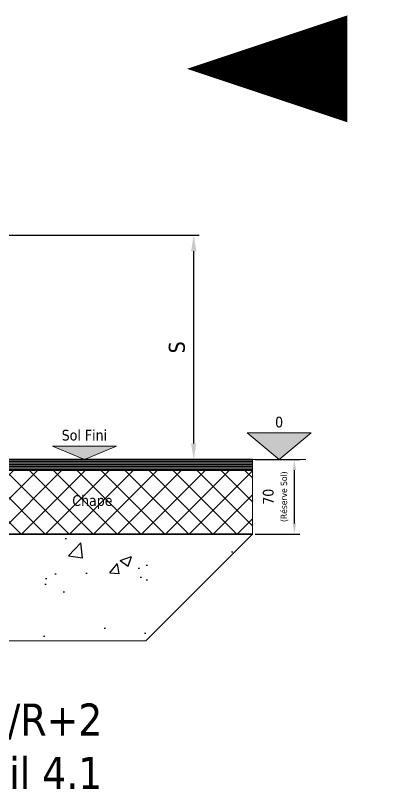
# Model space of a CAD drawing. Header units: millimetres. Extents: x -20000 to 230000, y -17405 to 25402.
# Drawn here: x 123695 to 124056, y -13216 to -12490 of the extents above; entities that cross this region are included whole.
import ezdxf
from ezdxf.enums import TextEntityAlignment as Align

# ---------------------------------------------------------------- set-up
doc = ezdxf.new("R2010")
doc.units = ezdxf.units.MM
doc.header["$PDMODE"] = 35
doc.header["$PDSIZE"] = 0.5
doc.layers.get('0').update_dxf_attribs({"lineweight": 13})
doc.layers.get('Defpoints').update_dxf_attribs({"true_color": 0xc2a584})
for name, color, linetype, lineweight in [('0 - 0 (en cours)', 20, 'Continuous', 13), ('1 - BETON', 251, 'Continuous', 25), ('1 - Béton', 251, 'Continuous', 25), ('1 - Texte', 7, 'Continuous', 13), ('Texte', 7, 'Continuous', 13)]:
    doc.layers.add(name, color=color, linetype=linetype, lineweight=lineweight)
doc.layers.add('0 - Invisible', color=43, linetype='Continuous', lineweight=0, plot=False)
doc.styles.add('Texte Poralu', font='tahomabd.ttf')
doc.dimstyles.new('100 - 1000', dxfattribs={"dimtxt": 15, "dimasz": 15, "dimexe": 5, "dimexo": 2.5, "dimgap": 8, "dimtad": 1, "dimdec": 1, "dimtxsty": 'Texte Poralu', "dimcen": 10, "dimazin": 0, "dimtfac": 1, "dimtdec": 1, "dimtmove": 0, "dimatfit": 3, "dimfxl": 1, "dimarcsym": 0})
doc.dimstyles.new('30 - 1000', dxfattribs={"dimtxt": 10, "dimasz": 10, "dimexe": 5, "dimexo": 2.5, "dimgap": 5, "dimtad": 1, "dimdec": 1, "dimtxsty": 'Texte Poralu', "dimcen": 5, "dimazin": 0, "dimtfac": 1, "dimtdec": 1, "dimtmove": 0, "dimatfit": 3, "dimfxl": 1, "dimarcsym": 0})

# ---------------------------------------------------------------- blocks, each defined once
blk = doc.blocks.new('*U1618')
at = {"layer": '1 - BETON'}
h = blk.add_hatch(dxfattribs=at)
h.set_pattern_fill('CONCRETE', color=256, scale=15, style=0, pattern_type=2)
h.set_pattern_definition([(49.99999999999999, (414.0000000001216, -109.9999999999998), (107.589027390113, -9.412820247389266), [11.25, -123.75]), (355, (414.0000000001216, -109.9999999999998), (-20.81270004195, 112.8288200550018), [9, -99]), (100.4514, (422.9657520001216, -110.7844009999998), (86.77640725710323, 103.415931309143), [9.5610285, -105.1713168]), (46.18420000000002, (414.0000000001216, -79.99999999999976), (160.0861572938467, -24.82785214935271), [16.87499999999967, -185.6249999999974]), (96.6356, (427.3405117501217, -82.06899604999977), (140.1994058323055, 146.1176806350663), [14.3415432, -157.75695]), (351.1842, (414.0000000001216, -79.99999999999976), (140.1992917700441, 146.1177901387987), [13.5, -148.5]), (21, (429.0000000001216, -87.49999999999976), (89.53605781776925, -60.39283359980082), [11.25, -123.75]), (326.0000000000001, (429.0000000001216, -87.49999999999976), (36.49729978823726, 108.772506757028), [9, -99]), (71.4514, (436.4613349501217, -92.53274089999978), (126.0333942872235, 48.37957450649286), [9.5610285, -105.1713168]), (37.50000000000001, (414.0000000001216, -109.9999999999998), (1.8239782975936, 49.93407807469672), [0, -97.8, 0, -100.5, 0, -99.375]), (7.499999999999999, (414.0000000001216, -109.9999999999998), (39.46043061632229, 59.16175678235403), [0, -57.3, 0, -95.55, 0, -37.875]), (327.5, (380.5500000001216, -109.9999999999998), (80.07336542586135, -3.383230760156963), [0, -37.5, 0, -117, 0, -155.25]), (317.5, (365.5500000001216, -109.9999999999998), (87.47792540135794, 15.01574734984766), [0, -48.75, 0, -77.69999999999999, 0, -110.25])])
h.paths.add_polyline_path([(380.0000000001291, -280), (280.0000000001328, -379.9999999999964), (-60.00000000000054, -380), (-60.00000000000034, 0), (1.13686837721616e-13, 0), (1.13686837721616e-13, -280)])
at = {"layer": '0 - Invisible'}
blk.add_lwpolyline([(380.0000000001291, -280), (280.0000000001328, -379.9999999999964), (-60.00000000000767, -380.0000000000034), (-60.00000000000421, -380)], dxfattribs=at)
at = {"layer": '1 - BETON'}
blk.add_lwpolyline([(380.0000000001293, -280), (1.13686837721616e-13, -280), (1.13686837721616e-13, 0), (-60.00000000000034, 0), (-60.00000000000034, 0), (-60.00000000000034, 0), (-60.00000000000054, -380), (-60.00000000000421, -380)], dxfattribs=at)
blk = doc.blocks.new('*U533')
at = {"layer": '1 - Béton'}
h = blk.add_hatch(dxfattribs=at)
h.set_pattern_fill('ANSI31', color=256, scale=0.5, angle=135)
h.set_pattern_definition([(180, (199.9999999999554, -2.273736754431224e-12), (-3.33066907387547e-16, -1.5875), [])])
h.paths.add_polyline_path([(0, 60.00000000000001), (299.9999999999554, 59.99999999999545), (299.9999999999554, 69.99999999999545), (0, 70)])
h = blk.add_hatch(dxfattribs=at)
h.set_pattern_fill('ANSI37', color=256, scale=5)
h.set_pattern_definition([(45, (199.9999999999554, -2.273736754431224e-12), (-11.22532015133644, 11.22532015133644), []), (135, (199.9999999999554, -2.273736754431224e-12), (-11.22532015133644, -11.22532015133644), [])])
h.paths.add_polyline_path([(0, 0), (299.9999999999554, -6.821210263295947e-12), (299.9999999999554, 59.99999999999545), (0, 60)])
h.paths.add_polyline_path([(125.9083277367138, 20.81766286097819), (173.9506380120663, 20.81766286097819), (173.9506380120663, 42.41940899932608), (125.9083277367138, 42.41940899932608)], flags=24)
at = {"layer": '0 - Invisible'}
for points in [[(0, 60.00000000000001), (299.9999999999554, 59.99999999999545), (299.9999999999554, 69.99999999999545), (0, 70), (0, 60.00000000000001)], [(0, 0), (299.9999999999554, -6.821210263295947e-12), (299.9999999999554, 59.99999999999545), (0, 60), (0, 0)]]:
    blk.add_lwpolyline(points, dxfattribs=at)
at = {"layer": '1 - Béton'}
for points in [[(299.9999999999554, 69.99999999999545), (0, 70), (0, 60.00000000000001), (299.9999999999554, 59.99999999999545)], [(299.9999999999554, 59.99999999999545), (0, 60.00000000000001), (0, 0), (299.9999999999554, -6.821210263295947e-12)]]:
    blk.add_lwpolyline(points, dxfattribs=at)
at = {"layer": 'Texte', "insert": (149.9999999999777, 29.99999999999767), "char_height": 10, "attachment_point": 5, "style": 'Texte Poralu'}
blk.add_mtext_dynamic_manual_height_columns('Chape', width=29.38230259003263, gutter_width=50, heights=[0], dxfattribs=at)
blk = doc.blocks.new('*U199')
blk.add_hatch(color=256).paths.add_polyline_path([(25, 0), (55, 25), (-5, 25)])
blk.add_line((0, 0), (50, 0))
blk.add_lwpolyline([(25, 0), (55, 25), (-5, 25), (25, 0)])
at = {"style": 'Texte Poralu'}
blk.add_attdef('HAUTEUR', text='', height=10, dxfattribs=at).set_placement((25, 34.99999999999997), align=Align.MIDDLE_CENTER)
blk = doc.blocks.new('*U200')
blk.add_hatch(color=256).paths.add_polyline_path([(0, 0), (29.99999999999999, 12.5), (-30.00000000000001, 12.5)])
blk.add_lwpolyline([(0, 0), (29.99999999999999, 12.5), (-30.00000000000001, 12.5), (0, 0)])
at = {"layer": 'Texte', "insert": (-7.105427357601002e-15, 17.5), "char_height": 10, "attachment_point": 8, "style": 'Texte Poralu'}
blk.add_mtext('Sol Fini', dxfattribs=at)
blk = doc.blocks.new('*D1605')
at = {"color": 0, "lineweight": -2, "transparency": 16777216}
for p, q in [((123920, -12906.26779066066), (123961.8284928757, -12906.26779066066)), ((123956.8284928757, -12966.26779066065), (123956.8284928757, -12916.26779066066)), ((123920, -12976.26779066065), (123961.8284928757, -12976.26779066065))]:
    blk.add_line(p, q, dxfattribs=at)
at = {"color": 0, "transparency": 16777216}
for points in [[(123955.161826209, -12916.26779066066), (123958.4951595423, -12916.26779066066), (123956.8284928757, -12906.26779066066)], [(123955.161826209, -12966.26779066065), (123958.4951595423, -12966.26779066065), (123956.8284928757, -12976.26779066065)]]:
    blk.add_solid(points, dxfattribs=at)
at = {"layer": 'Defpoints', "color": 0, "transparency": 16777216}
for p in [(123917.5, -12906.26779066066), (123956.8284928757, -12906.26779066066), (123917.5, -12976.26779066065)]:
    blk.add_point(p, dxfattribs=at)
at = {"color": 0, "transparency": 16777216, "insert": (123939.1875705564, -12941.26779066063), "char_height": 10, "attachment_point": 5, "rotation": 90, "style": 'Texte Poralu'}
blk.add_mtext('70 \\P{\\H0.6x;(Réserve Sol)}', dxfattribs=at)
blk = doc.blocks.new('*D1606')
at = {"layer": '0 - 0 (en cours)', "color": 0, "lineweight": -2, "transparency": 16777216}
for p, q in [((123620, -12696.26779066065), (123867.4999999999, -12696.26779066065)), ((123862.4999999999, -12891.26779066065), (123862.4999999999, -12711.26779066065)), ((123915, -12906.26779066065), (123857.4999999999, -12906.26779066065))]:
    blk.add_line(p, q, dxfattribs=at)
at = {"layer": '0 - 0 (en cours)', "color": 0, "transparency": 16777216}
for points in [[(123859.9999999999, -12711.26779066065), (123864.9999999999, -12711.26779066065), (123862.4999999999, -12696.26779066065)], [(123859.9999999999, -12891.26779066065), (123864.9999999999, -12891.26779066065), (123862.4999999999, -12906.26779066065)]]:
    blk.add_solid(points, dxfattribs=at)
at = {"layer": 'Defpoints', "color": 0, "transparency": 16777216}
for p in [(123617.5, -12696.26779066065), (123862.4999999999, -12696.26779066065), (123917.5, -12906.26779066065)]:
    blk.add_point(p, dxfattribs=at)
at = {"layer": '0 - 0 (en cours)', "color": 0, "transparency": 16777216, "insert": (123846.7280053726, -12801.26779066063), "char_height": 15, "attachment_point": 5, "rotation": 90, "style": 'Texte Poralu'}
blk.add_mtext('S', dxfattribs=at)

msp = doc.modelspace()

# ---------------------------------------------------------------- linework, layer by layer
msp.add_lwpolyline([(123856.2936746716, -12540.30762745271, 0, 100, 0), (124006.2936746716, -12540.30762745271, 100, 100, 0)], format="xyseb")

# ---------------------------------------------------------------- block references
for name, p in [('*U1618', (123537.4999999999, -12696.26779066066)), ('*U533', (123617.5000000001, -12976.26779066066))]:
    msp.add_blockref(name, p)
at = {"layer": 'Texte'}
msp.add_blockref('*U199', (123917.5, -12906.26779066066), dxfattribs=at).add_auto_attribs({'HAUTEUR': '0'})
msp.add_blockref('*U200', (123760, -12906.26779066064), dxfattribs=at)

# ---------------------------------------------------------------- texts
at = {"layer": '1 - Texte', "insert": (123776.782293277, -13135.03040746049), "char_height": 30, "attachment_point": 3, "style": 'Texte Poralu'}
msp.add_mtext_dynamic_manual_height_columns('Bâtiment A /R+2\\Pdito S.I.E détail 4.1', width=722.913955031785, gutter_width=300, heights=[0], dxfattribs=at)

# ---------------------------------------------------------------- dimensions: what is measured, and where the dimension line sits
dim = msp.add_linear_dim(base=(123956.8284928757, -12906.26779066066), p1=(123917.5, -12976.26779066065), p2=(123917.5, -12906.26779066066), angle=90, text='<> \\P{\\H0.6x;(Réserve Sol)}', dimstyle='30 - 1000')
dim.commit()
dim.dimension.update_dxf_attribs({"geometry": '*D1605', "text_midpoint": (123939.1875705564, -12941.26779066063)})
at = {"layer": '0 - 0 (en cours)'}
dim = msp.add_linear_dim(base=(123862.4999999999, -12696.26779066065), p1=(123917.5, -12906.26779066065), p2=(123617.5, -12696.26779066065), angle=90, text='S', dimstyle='100 - 1000', dxfattribs=at)
dim.commit()
dim.dimension.update_dxf_attribs({"geometry": '*D1606', "text_midpoint": (123846.7280053726, -12801.26779066063)})

doc.saveas('drawing.dxf')
